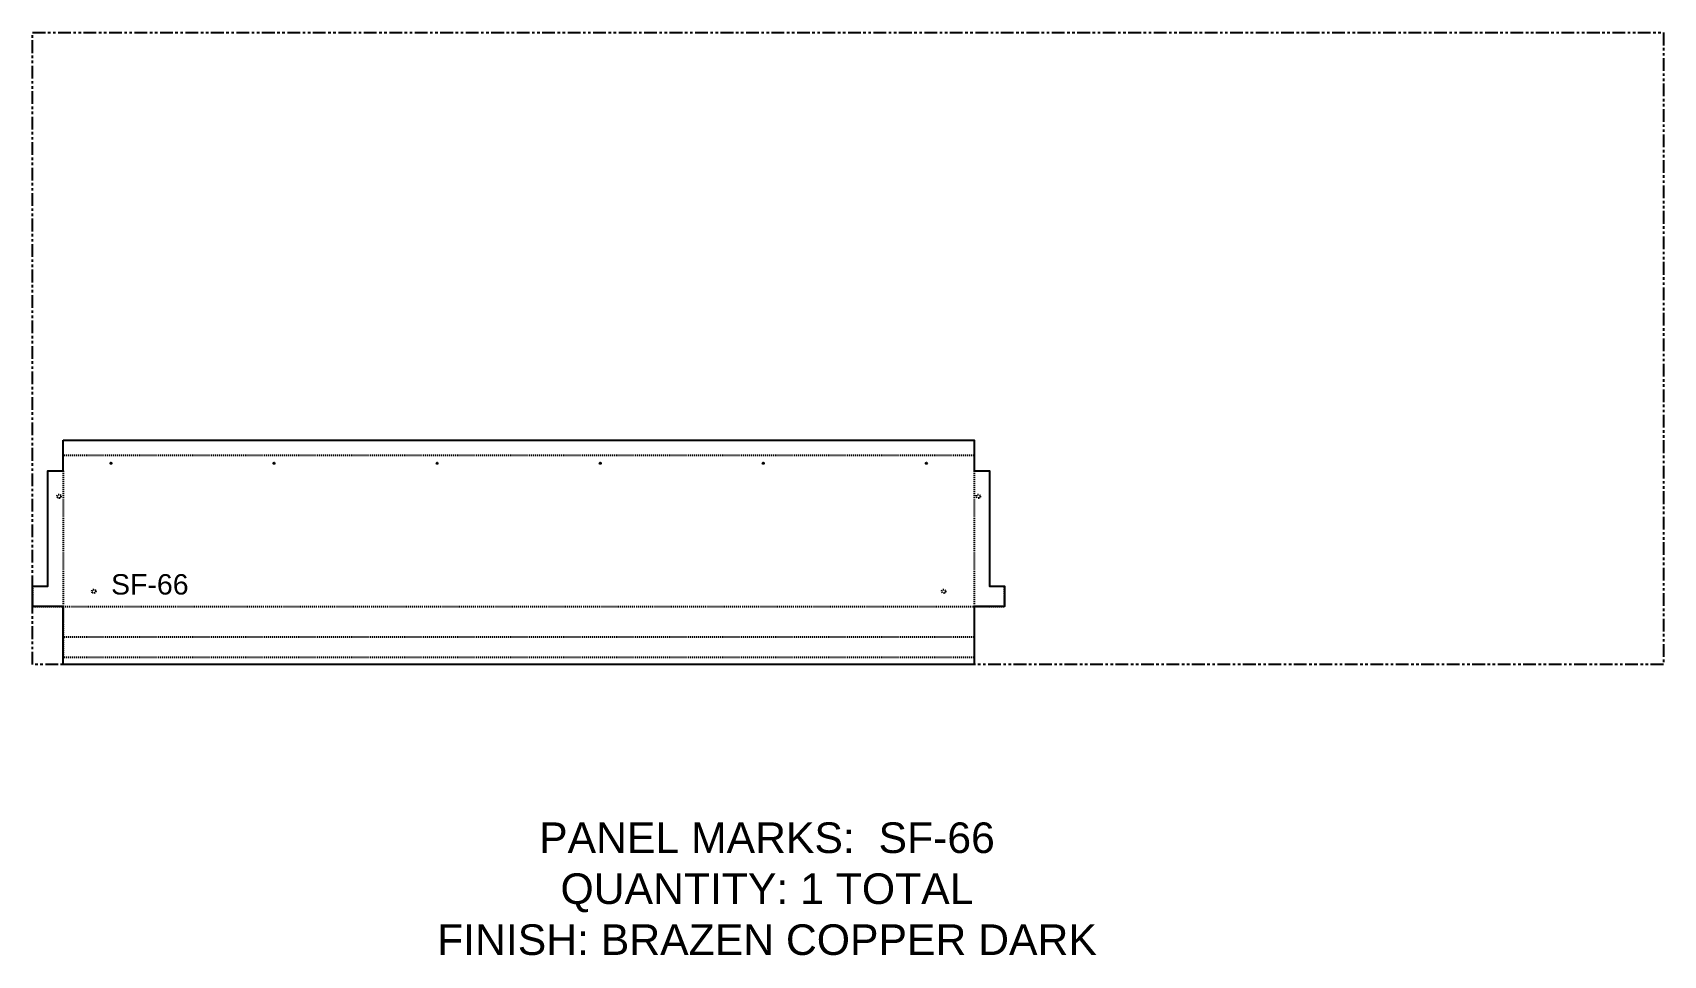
# Model space of a CAD drawing. Header units: inches. Extents: x 0 to 160, y -29 to 62.
import ezdxf

# ---------------------------------------------------------------- set-up
doc = ezdxf.new("R2010")
doc.units = ezdxf.units.IN
doc.header["$MEASUREMENT"] = 0
doc.linetypes.add('HIDDEN', pattern=[0.375, 0.25, -0.125])
doc.linetypes.add('PHANTOM', pattern=[2.5, 1.25, -0.25, 0.25, -0.25, 0.25, -0.25])
for name, color, linetype in [('CUT', 7, 'Continuous'), ('DIMS', 1, 'Continuous'), ('HOLES', 6, 'Continuous'), ('ROUT', 1, 'HIDDEN'), ('SHEET', 5, 'PHANTOM'), ('TEXT', 2, 'PHANTOM'), ('WEEPS', 3, 'HIDDEN')]:
    doc.layers.add(name, color=color, linetype=linetype)
doc.styles.get("Standard").update_dxf_attribs({"font": 'arial.ttf'})

msp = doc.modelspace()

# ---------------------------------------------------------------- linework, layer by layer
at = {"layer": 'CUT', "ltscale": 0.25}
msp.add_lwpolyline([(3, 22), (92.37, 22), (92.37, 19.01), (93.87, 19.01), (93.87, 7.69), (95.37, 7.69), (95.37, 5.69), (92.37, 5.69), (92.37, 0), (3, 0), (3, 5.69), (0, 5.69), (0, 7.69), (1.5, 7.69), (1.5, 19.01), (3, 19.01), (3, 22)], dxfattribs=at)
at = {"layer": 'HOLES', "ltscale": 0.25}
for centre in [(7.69, 19.75), (23.69, 19.75), (39.69, 19.75), (55.69, 19.75), (71.69, 19.75), (87.69, 19.75)]:
    msp.add_circle(centre, 0.0625, dxfattribs=at)
at = {"layer": 'ROUT', "ltscale": 0.25}
for p, q in [((92.37, 20.5), (3, 20.5)), ((3, 19.01), (3, 0.69)), ((92.37, 19.01), (92.37, 0.69)), ((92.37, 2.69), (3, 2.69)), ((92.37, 0.69), (3, 0.69))]:
    msp.add_line(p, q, dxfattribs=at)
msp.add_lwpolyline([(0, 7.69), (0, 5.69), (95.37, 5.69), (95.37, 7.69)], dxfattribs=at)
at = {"layer": 'SHEET'}
msp.add_lwpolyline([(0, 62), (160, 62), (160, 0), (0, 0)], close=True, dxfattribs=at)
at = {"layer": 'WEEPS', "ltscale": 0.25}
for centre in [(2.59, 16.51), (92.78, 16.51), (6, 7.19), (89.38, 7.19)]:
    msp.add_circle(centre, 0.188, dxfattribs=at)

# ---------------------------------------------------------------- texts
at = {"layer": 'DIMS', "ltscale": 0.25, "insert": (11.5, 6.84), "char_height": 2, "attachment_point": 8}
msp.add_mtext_dynamic_manual_height_columns('SF-66', width=3.0859, gutter_width=10, heights=[2.07], dxfattribs=at)
at = {"layer": 'TEXT', "insert": (72.05, -22.01), "char_height": 3, "attachment_point": 5}
msp.add_mtext_dynamic_manual_height_columns('PANEL MARKS:  SF-66\\PQUANTITY: 1 TOTAL\\PFINISH: BRAZEN COPPER DARK', width=199.7409, gutter_width=1, heights=[0], dxfattribs=at)

doc.saveas('drawing.dxf')
